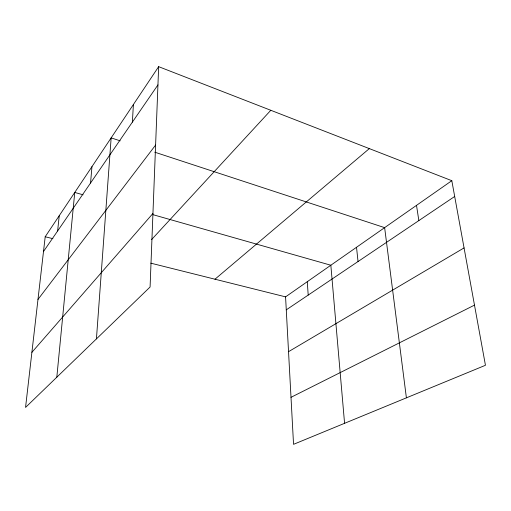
<?xml version="1.0" encoding="UTF-8"?>
<svg xmlns="http://www.w3.org/2000/svg" width="511" height="511" viewBox="0 0 511 511"><rect width="100%" height="100%" fill="white"/><g stroke="black" fill="none" stroke-linecap="round" stroke-linejoin="round"><path stroke-width="0.77" d="M158.653 66.666L150.081 287.016L25.55 407.433L45.198 236.753L158.653 66.666L451.813 180.69L485.45 365.282L293.544 444.334L285.572 296.865L451.813 180.69M132.381 122.11L133.397 104.531M96.432 338.895L111.149 137.874L120.174 140.838M90.549 183.015L91.961 166.65M56.817 377.201L74.753 192.443L83.082 194.806M57.615 230.966L59.25 215.687M43.499 251.527L157.944 84.896M37.98 299.44L155.6 145.073M31.893 352.322L152.942 213.457M151.607 239.557L270.811 110.287M214.978 279.21L369.332 148.605M286.275 309.851L454.688 196.467M288.536 351.677L464.065 247.905M291.002 397.322L474.489 305.124M45.198 236.753L52.927 238.682M150.79 263.159L285.572 296.865M152.687 214.594L330.841 265.235L344.574 423.312M154.756 152.189L384.636 227.638L406.398 397.845M416.51 205.358L418.848 220.599M356.525 247.279L358.039 261.536M307.271 281.702L308.203 295.09"/></g></svg>
